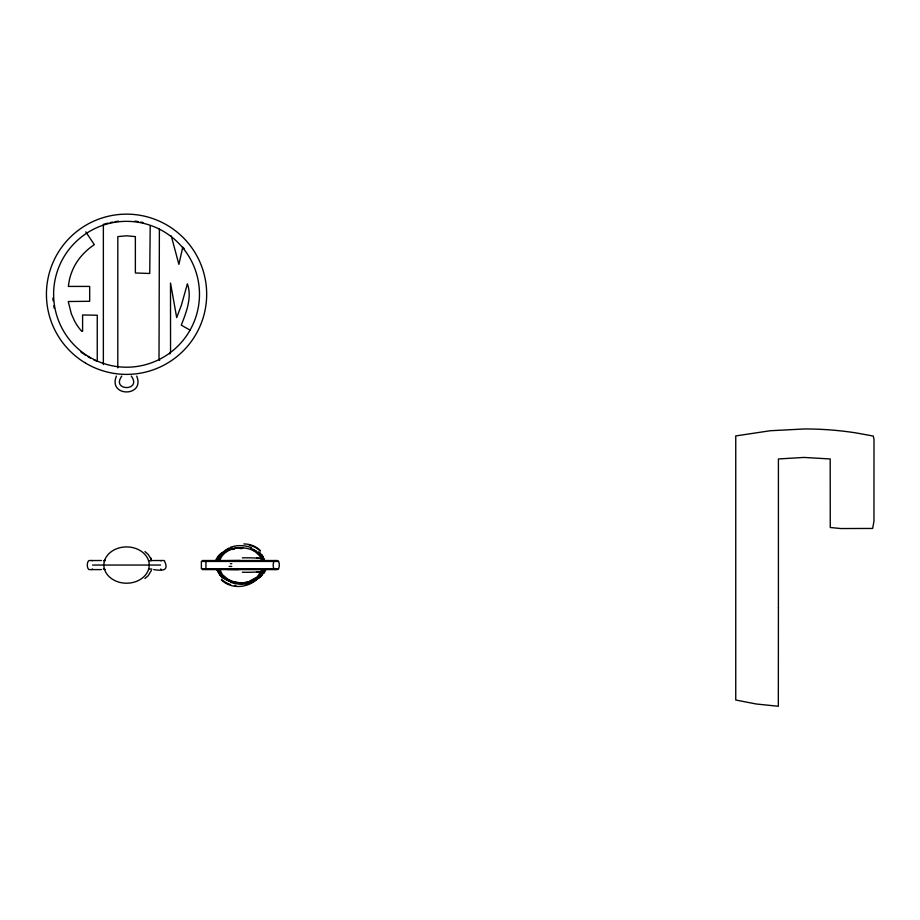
<?xml version="1.0" encoding="UTF-8"?>
<svg xmlns="http://www.w3.org/2000/svg" width="920" height="920" viewBox="0 0 920 920"><rect width="100%" height="100%" fill="white"/><g stroke="black" fill="none" stroke-linecap="round" stroke-linejoin="round"><path stroke-width="1.38" d="M117.794 367.862L117.817 236.612L126.477 235.796L135.366 236.601L135.378 272.987L149.742 273.481L150.202 226.17M202.296 560.521L277.598 560.521C279.91 561.212 279.898 568.87 277.598 569.595L202.296 569.595M216.821 560.889C218.684 553.978 225.4 549.562 232.047 548.021M151.857 569.031L149.385 569.031M219.65 560.82C224.031 547.469 242.075 545.019 253.356 550.585M217.131 560.774L221.283 554.392L228.85 549.884M263.017 570.262L258.945 576.886M264.477 570.745L264.787 569.595M261.59 570.584L257.151 576.978L249.803 580.98M264.408 570.906C256.105 588.834 222.95 586.741 217.074 569.595M151.409 570.411L148.177 575.724L144.946 578.507M116.38 376.13C107.801 397.187 145.302 397.187 136.724 376.13M169.843 353.959L170.545 351.164L170.511 283.038L176.686 317.596L181.378 305.198L187.392 283.843C192.245 297.539 186.277 312.409 181.263 325.139L190.325 330.28M263.591 572.665L261.74 575.356A21.861 19.216 54.3 0 1 260.291 576.943M263.511 572.148L261.694 574.712M92.506 569.02L91.666 569.595M218.902 569.284L218.258 568.916M262.924 560.74L260.716 555.3L255.794 550.746M259.498 576.299L257.117 578.45M149.534 560.786L151.765 560.786M121.796 376.061C110.779 391.368 142.324 391.368 131.307 376.061M103.419 560.694L105.328 560.613M159.39 228.666L159.011 359.812L159.701 360.364M260.256 576.909L258.612 578.254M260.222 576.196L258.589 577.484M257.439 578.208L250.689 581.727M160.885 560.786L161.517 560.521M255.449 579.577L256.128 579.151M254.759 579.979L253.322 580.692M252.586 581.026L242.638 583.165L232.058 581.946M105.328 569.503L103.235 568.985M229.804 548.929L231.299 548.4M229.908 549.516L230.989 549.194M108.054 223.1L103.362 224.388L103.362 364.538M110.388 222.548L112.723 222.088M258.233 569.02L256.45 569.238M218.477 569.583L220.605 574.183L223.893 577.771M274.873 560.521C272.7 561.108 272.458 568.928 274.873 569.595M115.069 221.628L118.565 221.202M227.458 560.648L239.947 560.521M101.384 560.521L88.941 560.521C86.733 561.775 86.733 568.33 88.941 569.595L101.384 569.595M152.524 560.521L164.243 560.521C169.452 570.941 162.714 570.929 153.674 569.595M278.507 561.43L201.388 561.43L201.388 568.686L278.507 568.686M92.529 565.053L160.574 565.053M238.533 569.583L227.458 569.457M223.64 569.25L221.617 569.02M161.517 569.595L160.678 569.02M91.666 560.521L92.31 560.786M140.656 222.088L142.968 222.548M231.299 581.716L229.436 581.037M251.068 548.504L254.046 549.757M93.736 359.766L97.255 361.341L97.255 315.226L82.593 314.973L82.593 331.234L81.811 331.372A51.635 51.635 0 0 1 74.681 321.287L71.346 313.812L68.241 301.518L89.677 301.288L89.677 286.419L68.333 286.419L69.368 280.025A54.349 54.349 0 0 1 72.197 270.998C76.555 260.13 84.663 251.125 94.323 244.639L85.79 231.874M228.712 580.727L227.309 580.037M88.182 356.822L90.355 358.053M226.964 579.853L225.894 579.221M227.665 579.048L222.41 574.632L219.558 568.974M226.607 579.646L224.537 578.278M83.95 354.223L86.043 355.546M80.925 352.096L82.938 353.522M224.871 578.519L221.812 576.196A20.999 18.986 -57.3 0 1 220.34 574.678M258.589 552.621L259.831 553.575M223.41 578.254L221.708 576.909A21.585 19.435 -57.2 0 1 220.225 575.322M258.612 551.862L259.865 552.851M144.946 551.597L148.177 554.392L151.409 559.693M218.845 560.751L219.144 558.566L221.501 554.726A22.482 20.309 59.3 0 1 229.321 547.917M184.138 248.595L182.758 247.146L178.894 264.373L171.246 235.888M220.294 574.712L217.005 568.928M220.179 575.356L216.706 569.296M261.74 554.748L263.315 556.968M263.511 557.957L261.694 555.392A21.574 18.94 -61.5 0 0 259.785 553.633M261.993 560.774L259.463 555.622L255.012 551.528A22.643 19.262 -17.5 0 0 253.299 550.666M53.797 305.796L54.165 308.188M52.889 298.034L53.13 300.805M205.93 561.43L205.93 568.686M134.849 221.133A72.53 72.53 0 0 1 138.333 221.617M261.981 568.675A12.903 9.545 89.4 0 1 261.441 570.492M250.067 581.405A21.896 16.433 4.5 0 1 227.585 579.128M263.304 568.985A13.535 9.925 89 0 1 262.959 570.227M250.872 582.705A22.885 16.767 4.3 0 1 230.897 582.325M231.656 581.037A23.587 18.389 -2.5 0 1 227.412 579.324M230.564 547.25A22.885 17.066 0.4 0 1 251.597 547.814M253.977 549.861A23.977 20.079 -16.8 0 1 255.725 550.827M262.867 557.474A13.202 9.131 90 0 1 264.316 561.223M259.808 552.909A22.137 19.331 -61.2 0 1 261.636 554.852M243.846 543.938A25.875 22.39 -29.7 0 1 260.199 550.493M232.357 548.596A24.978 15.72 -1.7 0 1 243.317 547.641M258.393 578.07A25.553 22.482 -23 0 1 221.409 579.968M265.719 569.618A13.006 10.396 83.3 0 1 264.063 573.16M263.396 558.072A11.971 8.59 90 0 1 264.477 560.901M264.58 568.801A11.971 8.59 90 0 1 263.396 572.033M249.159 545.18A26.093 22.666 -29.7 0 1 260.314 551.115M232.403 549.493A25.507 16.066 -1.7 0 1 234.554 549.067M240.028 548.527A25.507 16.066 -1.7 0 1 242.236 548.515M258.439 577.357A25.817 22.793 -22.9 0 1 246.387 584.464M235.853 585.545A25.817 22.793 -22.9 0 1 234.508 585.396M230.598 584.522A25.817 22.793 -22.9 0 1 221.49 579.266M261.752 574.77A21.263 18.791 54.5 0 1 260.256 576.23M260.486 571.63A31.659 12.029 9.9 0 1 256.68 572.183M262.683 571.343A30.429 5.117 2.4 0 1 242.328 572.24M231.782 566.433A31.855 5.75 -2.8 0 1 229.057 566.398M256.68 557.934A31.659 12.029 -9.9 0 1 258.543 558.153M242.328 557.865A30.429 5.117 -2.4 0 1 262.683 558.762M230.425 563.695A31.855 5.75 2.8 0 1 231.782 563.684M215.901 560.084A18.526 16.744 47.1 0 1 222.421 552.495M262.982 557.301A14.835 11.075 -88.1 0 1 264.408 560.774M778.412 607.614L778.331 706.272L756.24 703.995L735.747 700.016L735.747 435.93L770.27 430.732L804.655 428.961A332.419 332.419 0 0 1 856.083 432.917L873.23 436.046L874 439.288L873.954 521.352L872.643 528.448L840.926 528.54L830.254 527.505L830.196 458.965L803.965 457.435L778.412 458.965L778.412 607.614M104.742 560.061L104.248 561.752A14.593 14.593 0 0 0 104.248 568.353C106.237 576.587 114.425 581.785 122.429 582.9A28.244 28.244 0 0 0 130.674 582.9C138.678 581.785 146.866 576.587 148.856 568.353A14.593 14.593 0 0 0 148.856 561.752C146.866 553.518 138.678 548.332 130.674 547.216A28.244 28.244 0 0 0 122.429 547.216C114.965 548.285 107.445 552.736 104.742 560.061M151.363 559.613L150.696 558.083L151.363 559.613M89.309 356.983A72.933 72.933 0 0 0 199.479 295.171A72.933 72.933 0 0 0 90.861 230.667A72.933 72.933 0 0 0 89.309 356.983M85.64 363.159A80.12 80.12 0 0 0 206.666 295.262A80.12 80.12 0 0 0 87.343 224.399A80.12 80.12 0 0 0 85.64 363.159"/></g></svg>
